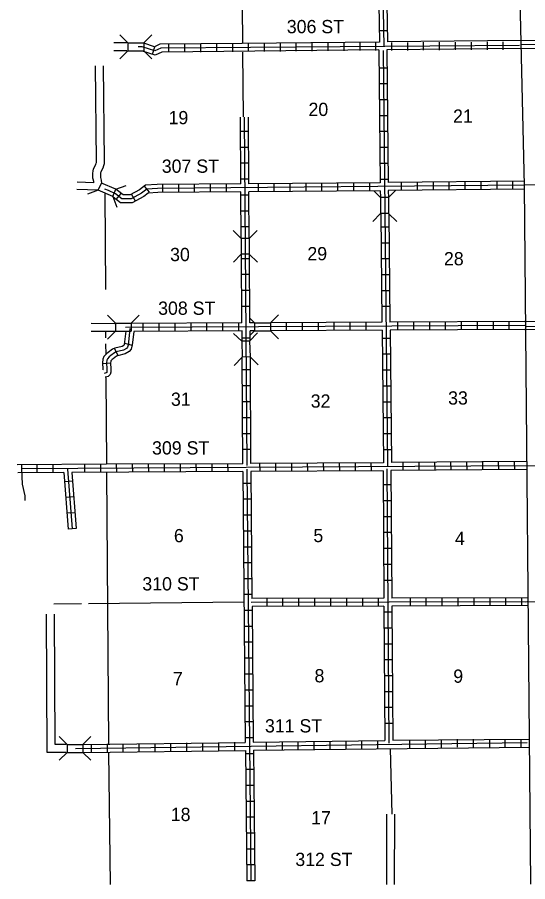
# Model space of a CAD drawing. Extents: x 1640390 to 2179601, y 15437295 to 15889889.
# Drawn here: x 1875708 to 1894948, y 15571950 to 15604564 of the extents above; entities that cross this region are included whole.
import ezdxf

# ---------------------------------------------------------------- set-up
doc = ezdxf.new("R2010")
doc.units = 0
for name, color, linetype in [('L10', 7, 'Continuous'), ('L13', 7, 'Continuous'), ('L14', 7, 'Continuous'), ('L18', 7, 'Continuous'), ('L30', 7, 'Continuous'), ('L4', 7, 'Continuous'), ('L50', 7, 'Continuous'), ('L8', 7, 'Continuous'), ('L9', 7, 'Continuous')]:
    doc.layers.add(name, color=color, linetype=linetype)

msp = doc.modelspace()

# ---------------------------------------------------------------- linework, layer by layer
at = {"layer": 'L10'}
for points in [[(1889636, 15571847), (1889641, 15574498)], [(1889932, 15571847), (1889941, 15574496)]]:
    msp.add_lwpolyline(points, dxfattribs=at)
at = {"layer": 'L13'}
for points in [[(1884066, 15617757), (1884193, 15603580)], [(1884193, 15603253), (1884219, 15600803)], [(1879045, 15594298), (1879019, 15597904)], [(1879050, 15592466), (1879050, 15592688)], [(1879053, 15591847), (1879050, 15592239)], [(1879087, 15587703), (1879060, 15590991)], [(1879161, 15577154), (1879087, 15587386)], [(1884246, 15582497), (1878396, 15582439)], [(1879219, 15571847), (1879161, 15576837)], [(1889839, 15574497), (1889779, 15576979)]]:
    msp.add_lwpolyline(points, dxfattribs=at)
at = {"layer": 'L18'}
for p, q in [((1879879, 15603596), (1879578, 15603897)), ((1880476, 15603596), (1880777, 15603897)), ((1879879, 15603596), (1879879, 15603295)), ((1879879, 15603596), (1880476, 15603596)), ((1880476, 15603596), (1880476, 15603295)), ((1879879, 15603295), (1879578, 15602994)), ((1879879, 15603295), (1880476, 15603295)), ((1880476, 15603295), (1880777, 15602994)), ((1878760, 15598036), (1878876, 15598311)), ((1879425, 15598073), (1878876, 15598311)), ((1878760, 15598036), (1878359, 15597888)), ((1879304, 15597799), (1878760, 15598036)), ((1879304, 15597799), (1879425, 15598073)), ((1879425, 15598073), (1879816, 15598221)), ((1889399, 15597762), (1889151, 15598015)), ((1889700, 15597762), (1889969, 15598031)), ((1879304, 15597799), (1879462, 15597403)), ((1889700, 15597762), (1889399, 15597762)), ((1889399, 15597762), (1889399, 15597165)), ((1889700, 15597762), (1889700, 15597165)), ((1889399, 15597165), (1889108, 15596864)), ((1889700, 15597165), (1889399, 15597165)), ((1889700, 15597165), (1890011, 15596864)), ((1884151, 15596220), (1883850, 15596521)), ((1884452, 15596220), (1884752, 15596521)), ((1884452, 15596220), (1884151, 15596220)), ((1884151, 15596220), (1884151, 15595623)), ((1884452, 15596220), (1884452, 15595623)), ((1884151, 15595623), (1883860, 15595322)), ((1884452, 15595623), (1884151, 15595623)), ((1884452, 15595623), (1884758, 15595322)), ((1879404, 15593020), (1879103, 15593321)), ((1880001, 15593020), (1880302, 15593321)), ((1884652, 15593031), (1884483, 15593205)), ((1885254, 15593031), (1885550, 15593332)), ((1879404, 15592719), (1879103, 15592424)), ((1879404, 15593020), (1879404, 15592719)), ((1879404, 15593020), (1880001, 15593020)), ((1879404, 15592719), (1880001, 15592719)), ((1880001, 15593020), (1880001, 15592719)), ((1884652, 15592730), (1884499, 15592582)), ((1884652, 15593031), (1884652, 15592730)), ((1884652, 15593031), (1885254, 15593031)), ((1884652, 15592730), (1885254, 15592730)), ((1885254, 15593031), (1885254, 15592730)), ((1885254, 15592730), (1885550, 15592429)), ((1884166, 15592339), (1883860, 15592629)), ((1884467, 15592344), (1884758, 15592656)), ((1884467, 15592344), (1884166, 15592339)), ((1884166, 15592339), (1884182, 15591737)), ((1884467, 15592344), (1884483, 15591748)), ((1884182, 15591737), (1883887, 15591431)), ((1884483, 15591748), (1884182, 15591737)), ((1884483, 15591748), (1884784, 15591457)), ((1877582, 15577127), (1877287, 15577428)), ((1878184, 15577127), (1878485, 15577428)), ((1877582, 15577127), (1877582, 15576831)), ((1877582, 15577127), (1878184, 15577127)), ((1878184, 15577127), (1878184, 15576831)), ((1877582, 15576831), (1877287, 15576531)), ((1877582, 15576831), (1878184, 15576831)), ((1878184, 15576831), (1878485, 15576531))]:
    msp.add_line(p, q, dxfattribs=at)
at = {"layer": 'L4'}
for points in [[(1894826, 15598221), (1894351, 15618729), (1894177, 15618972), (1893850, 15619241), (1892480, 15619231), (1892232, 15619292), (1892119, 15619353), (1892029, 15619424), (1891950, 15619509), (1891879, 15619616), (1891832, 15619722), (1891799, 15619845), (1891799, 15623138)], [(1910486, 15598364), (1894826, 15598232)], [(1895069, 15571863), (1894826, 15598221)], [(1894927, 15587645), (1911342, 15587877), (1912408, 15587798), (1913047, 15587558)]]:
    msp.add_lwpolyline(points, dxfattribs=at)
at = {"layer": 'L50'}
for points in [[(1879842, 15603596), (1879346, 15603596)], [(1879842, 15603295), (1879346, 15603295)], [(1878594, 15598320), (1878588, 15598366), (1878568, 15598457), (1878560, 15598496), (1878556, 15598558), (1878553, 15598672), (1878566, 15598768), (1878584, 15598835), (1878610, 15598896), (1878666, 15599004), (1878684, 15599054), (1878690, 15599080), (1878692, 15599135), (1878658, 15602729)], [(1878900, 15598301), (1878884, 15598418), (1878861, 15598522), (1878858, 15598537), (1878856, 15598570), (1878853, 15598656), (1878861, 15598708), (1878869, 15598738), (1878882, 15598769), (1878942, 15598883), (1878974, 15598973), (1878989, 15599045), (1878992, 15599130), (1878958, 15602732)], [(1878594, 15598320), (1877961, 15598341)], [(1878760, 15598036), (1877952, 15598063)], [(1879383, 15593004), (1878496, 15593015)], [(1879383, 15592703), (1878496, 15592714)], [(1878126, 15582439), (1877091, 15582423)], [(1876833, 15576821), (1876807, 15582048)], [(1877134, 15577122), (1877108, 15582048)], [(1877551, 15577122), (1877134, 15577122)], [(1877551, 15576821), (1876833, 15576821)]]:
    msp.add_lwpolyline(points, dxfattribs=at)
at = {"layer": 'L8'}
for p, q in [((1889657, 15604055), (1889362, 15604055)), ((1881426, 15603248), (1881426, 15603549)), ((1882028, 15603253), (1882028, 15603554)), ((1882625, 15603253), (1882625, 15603554)), ((1883227, 15603263), (1883227, 15603564)), ((1883828, 15603263), (1883828, 15603564)), ((1884425, 15603274), (1884425, 15603570)), ((1885027, 15603274), (1885027, 15603570)), ((1885629, 15603279), (1885629, 15603580)), ((1886226, 15603290), (1886226, 15603591)), ((1886827, 15603290), (1886827, 15603591)), ((1887424, 15603295), (1887424, 15603596)), ((1888026, 15603295), (1888026, 15603596)), ((1888628, 15603306), (1888628, 15603607)), ((1889225, 15603306), (1889225, 15603607)), ((1889826, 15603311), (1889826, 15603612)), ((1890428, 15603311), (1890428, 15603612)), ((1891025, 15603322), (1891025, 15603623)), ((1891627, 15603322), (1891627, 15603623)), ((1892229, 15603332), (1892229, 15603628)), ((1892825, 15603332), (1892825, 15603628)), ((1893427, 15603337), (1893427, 15603638)), ((1894024, 15603337), (1894024, 15603638)), ((1880803, 15603174), (1880893, 15603454)), ((1889652, 15602646), (1889351, 15602646)), ((1889657, 15602049), (1889362, 15602049)), ((1889657, 15601447), (1889362, 15601447)), ((1889668, 15600845), (1889367, 15600845)), ((1884420, 15600254), (1884119, 15600254)), ((1889679, 15600249), (1889378, 15600249)), ((1884425, 15599657), (1884124, 15599657)), ((1889684, 15599647), (1889383, 15599647)), ((1884436, 15599055), (1884135, 15599055)), ((1889694, 15599045), (1889393, 15599045)), ((1881796, 15597962), (1881796, 15598263)), ((1882392, 15597973), (1882392, 15598274)), ((1882994, 15597973), (1882994, 15598274)), ((1883591, 15597978), (1883591, 15598279)), ((1884436, 15598453), (1884135, 15598453)), ((1884795, 15597989), (1884795, 15598290)), ((1885391, 15597999), (1885391, 15598295)), ((1885993, 15597999), (1885993, 15598295)), ((1886595, 15598005), (1886595, 15598305)), ((1887192, 15598015), (1887192, 15598311)), ((1887794, 15598015), (1887794, 15598311)), ((1888396, 15598020), (1888396, 15598321)), ((1888992, 15598031), (1888992, 15598332)), ((1889700, 15598448), (1889399, 15598448)), ((1890191, 15598036), (1890191, 15598337)), ((1890793, 15598047), (1890793, 15598348)), ((1891395, 15598047), (1891395, 15598348)), ((1891991, 15598057), (1891991, 15598353)), ((1892593, 15598063), (1892593, 15598364)), ((1893195, 15598063), (1893195, 15598364)), ((1893792, 15598073), (1893792, 15598374)), ((1894393, 15598078), (1894393, 15598379)), ((1880687, 15597962), (1880502, 15598195)), ((1881194, 15597957), (1881194, 15598253)), ((1879441, 15597688), (1879620, 15597920)), ((1880159, 15597630), (1880016, 15597888)), ((1884441, 15597857), (1884145, 15597857)), ((1884441, 15597255), (1884145, 15597255)), ((1884452, 15596653), (1884151, 15596653)), ((1889716, 15596648), (1889420, 15596648)), ((1889726, 15596046), (1889425, 15596046)), ((1884462, 15595454), (1884161, 15595454)), ((1889737, 15595449), (1889436, 15595449)), ((1884462, 15594858), (1884161, 15594858)), ((1889737, 15594847), (1889436, 15594847)), ((1884467, 15594256), (1884166, 15594256)), ((1889742, 15594245), (1889441, 15594245)), ((1884478, 15593654), (1884177, 15593654)), ((1889752, 15593648), (1889452, 15593648)), ((1884045, 15593036), (1884045, 15592740)), ((1885845, 15593047), (1885845, 15592746)), ((1886442, 15593047), (1886442, 15592746)), ((1887044, 15593047), (1887044, 15592746)), ((1887641, 15593057), (1887641, 15592756)), ((1888242, 15593057), (1888242, 15592756)), ((1888844, 15593057), (1888844, 15592756)), ((1890043, 15593062), (1890043, 15592761)), ((1890645, 15593062), (1890645, 15592761)), ((1891241, 15593073), (1891241, 15592772)), ((1891843, 15593073), (1891843, 15592772)), ((1892445, 15593078), (1892445, 15592783)), ((1893042, 15593078), (1893042, 15592783)), ((1893644, 15593078), (1893644, 15592783)), ((1894240, 15593089), (1894240, 15592788)), ((1880444, 15593015), (1880444, 15592714)), ((1881041, 15593020), (1881041, 15592719)), ((1881643, 15593020), (1881643, 15592719)), ((1882245, 15593020), (1882245, 15592719)), ((1882841, 15593031), (1882841, 15592730)), ((1883443, 15593031), (1883443, 15592730)), ((1884483, 15592455), (1884182, 15592455)), ((1889768, 15592445), (1889467, 15592445)), ((1879375, 15592073), (1879498, 15591801)), ((1879749, 15592272), (1880037, 15592194)), ((1889768, 15591848), (1889467, 15591848)), ((1878924, 15591503), (1879222, 15591522)), ((1884494, 15591257), (1884193, 15591257)), ((1889779, 15591246), (1889478, 15591246)), ((1884494, 15590655), (1884193, 15590655)), ((1889784, 15590644), (1889483, 15590644)), ((1884499, 15590053), (1884203, 15590053)), ((1889795, 15590047), (1889494, 15590047)), ((1884499, 15589456), (1884203, 15589456)), ((1889800, 15589446), (1889499, 15589446)), ((1884510, 15588854), (1884209, 15588854)), ((1889800, 15588849), (1889499, 15588849)), ((1884510, 15588258), (1884209, 15588258)), ((1889811, 15588247), (1889510, 15588247)), ((1875880, 15587387), (1875880, 15587688)), ((1876458, 15587381), (1876458, 15587682)), ((1877060, 15587386), (1877060, 15587687)), ((1877600, 15587519), (1877779, 15585266)), ((1878258, 15587397), (1878258, 15587698)), ((1878860, 15587397), (1878860, 15587698)), ((1879462, 15587407), (1879452, 15587703)), ((1880059, 15587407), (1880053, 15587703)), ((1880661, 15587413), (1880650, 15587714)), ((1881262, 15587413), (1881252, 15587714)), ((1881859, 15587413), (1881854, 15587714)), ((1882461, 15587423), (1882450, 15587719)), ((1883058, 15587423), (1883052, 15587719)), ((1883660, 15587429), (1883649, 15587730)), ((1884858, 15587439), (1884853, 15587740)), ((1885460, 15587439), (1885449, 15587740)), ((1886062, 15587439), (1886051, 15587740)), ((1886659, 15587444), (1886653, 15587745)), ((1887260, 15587444), (1887250, 15587745)), ((1887862, 15587455), (1887852, 15587756)), ((1888459, 15587455), (1888454, 15587756)), ((1889061, 15587466), (1889050, 15587761)), ((1890259, 15587471), (1890249, 15587772)), ((1890861, 15587471), (1890851, 15587772)), ((1891458, 15587471), (1891453, 15587772)), ((1892060, 15587481), (1892049, 15587782)), ((1892662, 15587481), (1892651, 15587782)), ((1893258, 15587487), (1893253, 15587788)), ((1893860, 15587487), (1893850, 15587788)), ((1894462, 15587497), (1894452, 15587798)), ((1877460, 15587388), (1877629, 15585254)), ((1877761, 15587390), (1877928, 15585277)), ((1877786, 15587062), (1877489, 15587038)), ((1884520, 15586980), (1884219, 15586980)), ((1889499, 15586932), (1889800, 15586932)), ((1877833, 15586467), (1877536, 15586443)), ((1884520, 15586378), (1884219, 15586378)), ((1889499, 15586330), (1889800, 15586330)), ((1877880, 15585872), (1877583, 15585849)), ((1884525, 15585781), (1884224, 15585781)), ((1889510, 15585728), (1889811, 15585728)), ((1877928, 15585277), (1877630, 15585254)), ((1884536, 15585179), (1884235, 15585179)), ((1889510, 15585132), (1889811, 15585132)), ((1884536, 15584577), (1884235, 15584577)), ((1889520, 15584530), (1889816, 15584530)), ((1884541, 15583981), (1884246, 15583981)), ((1889520, 15583928), (1889816, 15583928)), ((1884552, 15583379), (1884251, 15583379)), ((1889525, 15583331), (1889826, 15583331)), ((1884552, 15582782), (1884251, 15582782)), ((1885127, 15582339), (1885127, 15582640)), ((1885724, 15582339), (1885724, 15582640)), ((1886326, 15582344), (1886326, 15582645)), ((1886928, 15582344), (1886928, 15582645)), ((1887524, 15582344), (1887524, 15582645)), ((1888126, 15582344), (1888126, 15582645)), ((1888728, 15582344), (1888728, 15582645)), ((1889325, 15582344), (1889325, 15582645)), ((1890529, 15582354), (1890529, 15582655)), ((1891125, 15582354), (1891125, 15582655)), ((1891727, 15582354), (1891727, 15582655)), ((1892324, 15582354), (1892324, 15582655)), ((1892926, 15582354), (1892926, 15582655)), ((1893528, 15582365), (1893528, 15582661)), ((1894124, 15582365), (1894124, 15582661)), ((1894726, 15582365), (1894726, 15582661)), ((1884562, 15582180), (1884261, 15582180)), ((1889536, 15582127), (1889837, 15582127)), ((1884568, 15581578), (1884267, 15581578)), ((1889536, 15581531), (1889837, 15581531)), ((1884578, 15580982), (1884277, 15580982)), ((1889541, 15580929), (1889842, 15580929)), ((1884578, 15580380), (1884277, 15580380)), ((1889541, 15580332), (1889842, 15580332)), ((1884584, 15579778), (1884283, 15579778)), ((1889552, 15579730), (1889853, 15579730)), ((1884594, 15579181), (1884293, 15579181)), ((1889552, 15579128), (1889853, 15579128)), ((1884594, 15578579), (1884293, 15578579)), ((1889557, 15578532), (1889858, 15578532)), ((1884599, 15577977), (1884304, 15577977)), ((1889557, 15577930), (1889858, 15577930)), ((1878501, 15576837), (1878501, 15577138)), ((1879103, 15576847), (1879103, 15577148)), ((1879700, 15576853), (1879700, 15577154)), ((1880302, 15576863), (1880302, 15577164)), ((1880903, 15576874), (1880903, 15577169)), ((1881500, 15576879), (1881500, 15577180)), ((1882102, 15576890), (1882102, 15577191)), ((1882704, 15576895), (1882704, 15577196)), ((1883301, 15576905), (1883301, 15577206)), ((1883902, 15576911), (1883902, 15577212)), ((1884610, 15577381), (1884309, 15577381)), ((1885101, 15576921), (1885101, 15577222)), ((1885703, 15576932), (1885703, 15577227)), ((1886299, 15576937), (1886299, 15577238)), ((1886901, 15576948), (1886901, 15577249)), ((1887503, 15576953), (1887503, 15577254)), ((1888100, 15576963), (1888100, 15577264)), ((1888702, 15576974), (1888702, 15577270)), ((1889304, 15576979), (1889304, 15577280)), ((1890502, 15576995), (1890502, 15577296)), ((1891099, 15577006), (1891099, 15577307)), ((1891701, 15577011), (1891701, 15577312)), ((1892303, 15577022), (1892303, 15577323)), ((1892899, 15577032), (1892899, 15577328)), ((1893517, 15577011), (1893517, 15577312)), ((1894103, 15577032), (1894103, 15577328)), ((1894700, 15577011), (1894700, 15577312)), ((1884610, 15576779), (1884309, 15576779)), ((1884620, 15576182), (1884320, 15576182)), ((1884626, 15575580), (1884325, 15575580)), ((1884636, 15574978), (1884335, 15574978)), ((1884636, 15574382), (1884335, 15574382)), ((1884642, 15573780), (1884341, 15573780)), ((1884652, 15573178), (1884351, 15573178)), ((1884652, 15572581), (1884351, 15572581)), ((1884657, 15571979), (1884362, 15571979))]:
    msp.add_line(p, q, dxfattribs=at)
for points in [[(1889642, 15619061), (1889267, 15617916), (1889520, 15603454)], [(1889277, 15608649), (1889367, 15603628)], [(1889578, 15608649), (1889668, 15603638)], [(1894636, 15603496), (1881120, 15603395), (1880893, 15603295), (1880418, 15603448), (1880270, 15603448)], [(1884166, 15603580), (1881083, 15603549), (1880882, 15603454), (1880476, 15603591)], [(1889367, 15603628), (1884182, 15603580)], [(1894694, 15603686), (1889668, 15603638)], [(1894694, 15603538), (1915956, 15603765)], [(1894694, 15603686), (1899874, 15603739)], [(1889341, 15603332), (1881152, 15603248), (1880903, 15603137), (1880471, 15603274)], [(1889341, 15603332), (1889393, 15598321)], [(1889494, 15603306), (1889668, 15587645)], [(1894694, 15603390), (1889642, 15603337)], [(1889642, 15603337), (1889694, 15598332)], [(1894694, 15603390), (1899885, 15603438)], [(1884135, 15598279), (1884119, 15600798)], [(1884367, 15587656), (1884267, 15600798)], [(1884436, 15598279), (1884420, 15600798)], [(1884135, 15598279), (1880983, 15598253), (1880544, 15598232), (1880312, 15598057), (1879958, 15597862), (1879700, 15597862), (1879483, 15598031), (1879404, 15598073)], [(1889393, 15598321), (1884436, 15598279)], [(1894826, 15598379), (1889694, 15598332)], [(1894826, 15598232), (1880993, 15598105), (1880592, 15598078), (1880391, 15597931), (1880001, 15597714), (1879652, 15597714), (1879404, 15597904), (1879151, 15598031), (1879003, 15598078)], [(1884135, 15597978), (1881004, 15597957), (1880645, 15597931), (1880476, 15597804), (1880043, 15597561), (1879599, 15597561), (1879320, 15597777), (1879293, 15597799)], [(1884151, 15596230), (1884135, 15597978)], [(1889393, 15598020), (1884436, 15597978)], [(1884452, 15596220), (1884436, 15597978)], [(1889393, 15598020), (1889399, 15597788)], [(1894826, 15598078), (1889694, 15598031)], [(1889694, 15598031), (1889700, 15597746)], [(1889409, 15597154), (1889452, 15593057)], [(1889710, 15597154), (1889752, 15593057)], [(1884177, 15593036), (1884161, 15595623)], [(1884478, 15593036), (1884462, 15595623)], [(1884177, 15593036), (1880011, 15593015)], [(1884626, 15593036), (1884478, 15593036)], [(1889452, 15593057), (1885254, 15593036)], [(1894842, 15593089), (1889752, 15593057)], [(1894842, 15593089), (1899958, 15593120)], [(1894900, 15592899), (1908095, 15593120)], [(1879794, 15592719), (1879753, 15592322), (1879746, 15592266), (1879723, 15592180), (1879722, 15592178), (1879661, 15592143), (1879390, 15592081), (1879294, 15592037), (1879138, 15591921), (1879074, 15591869), (1878974, 15591760), (1878936, 15591667), (1878922, 15591523), (1878937, 15591292), (1878937, 15591269), (1878942, 15591271)], [(1879956, 15592826), (1879902, 15592305), (1879894, 15592236), (1879860, 15592112), (1879822, 15592064), (1879717, 15592002), (1879438, 15591938), (1879370, 15591907), (1879230, 15591803), (1879177, 15591759), (1879102, 15591678), (1879083, 15591631), (1879072, 15591521), (1879087, 15591295), (1879086, 15591200), (1879077, 15591166), (1879055, 15591145), (1878980, 15591126)], [(1880096, 15592714), (1880051, 15592288), (1880041, 15592207), (1879997, 15592044), (1879923, 15591949), (1879773, 15591861), (1879486, 15591795), (1879447, 15591777), (1879322, 15591684), (1879280, 15591650), (1879231, 15591597), (1879230, 15591595), (1879223, 15591519), (1879237, 15591299), (1879235, 15591179), (1879211, 15591087), (1879131, 15591010), (1879018, 15590980)], [(1894842, 15592936), (1879784, 15592862)], [(1884182, 15592740), (1880096, 15592714)], [(1884182, 15592339), (1884182, 15592740)], [(1884483, 15592355), (1884483, 15592740)], [(1884642, 15592740), (1884483, 15592740)], [(1889462, 15592756), (1885259, 15592740)], [(1889462, 15592756), (1889510, 15587756)], [(1894842, 15592788), (1889758, 15592756)], [(1889758, 15592756), (1889811, 15587761)], [(1894842, 15592788), (1899969, 15592819)], [(1884209, 15587719), (1884182, 15591732)], [(1884510, 15587730), (1884494, 15591748)], [(1879061, 15587698), (1875708, 15587682)], [(1894927, 15587645), (1875866, 15587529), (1875893, 15586953), (1875993, 15586505), (1875993, 15586330)], [(1884209, 15587719), (1879066, 15587698)], [(1884362, 15587513), (1884510, 15571979)], [(1889510, 15587756), (1884510, 15587730)], [(1889642, 15587529), (1889716, 15577180)], [(1894927, 15587497), (1889795, 15587466)], [(1894927, 15587798), (1889811, 15587761)], [(1877460, 15587388), (1875723, 15587379)], [(1884209, 15587423), (1877761, 15587390)], [(1884209, 15587423), (1884304, 15577206)], [(1889494, 15587455), (1884510, 15587429)], [(1884510, 15587429), (1884552, 15582640)], [(1889494, 15587455), (1889525, 15582645)], [(1889795, 15587466), (1889826, 15582645)], [(1889525, 15582645), (1884552, 15582640)], [(1894970, 15582661), (1889826, 15582645)], [(1894927, 15582513), (1884525, 15582486)], [(1889525, 15582344), (1884562, 15582339)], [(1884562, 15582339), (1884599, 15577212)], [(1889525, 15582344), (1889568, 15577280)], [(1894973, 15582365), (1889826, 15582344)], [(1889826, 15582344), (1889869, 15577286)], [(1877899, 15576979), (1894927, 15577206)], [(1878184, 15577127), (1884304, 15577206)], [(1884599, 15577212), (1889568, 15577280)], [(1889869, 15577286), (1895032, 15577323)], [(1878195, 15576831), (1884309, 15576905)], [(1884309, 15576905), (1884362, 15571979)], [(1884610, 15576911), (1895032, 15577022)], [(1884610, 15576911), (1884657, 15571979)]]:
    msp.add_lwpolyline(points, dxfattribs=at)
at = {"layer": 'L9'}
msp.add_lwpolyline([(1894862, 15582510), (1899160, 15582552)], dxfattribs=at)

# ---------------------------------------------------------------- texts
at = {"layer": 'L14'}
for s, p in [('20', (1886685, 15600840)), ('19', (1881410, 15600528)), ('21', (1892134, 15600586)), ('30', (1881468, 15595364)), ('29', (1886643, 15595396)), ('28', (1891791, 15595206)), ('33', (1891949, 15589952)), ('31', (1881500, 15589905)), ('32', (1886769, 15589836)), ('6', (1881611, 15584757)), ('5', (1886870, 15584762)), ('4', (1892208, 15584657)), ('7', (1881574, 15579361)), ('8', (1886912, 15579472)), ('9', (1892144, 15579456)), ('18', (1881495, 15574239)), ('17', (1886785, 15574112))]:
    msp.add_text(s, height=500, rotation=360, dxfattribs=at).set_placement(p)
at = {"layer": 'L30'}
for s, p in [('306 ST', (1885868, 15603963)), ('307 ST', (1881155, 15598697)), ('308 ST', (1881017, 15593339)), ('309 ST', (1880788, 15588068)), ('310 ST', (1880422, 15582939)), ('311 ST', (1885044, 15577581)), ('312 ST', (1886188, 15572543))]:
    msp.add_text(s, height=500, rotation=360, dxfattribs=at).set_placement(p)

doc.saveas('drawing.dxf')
